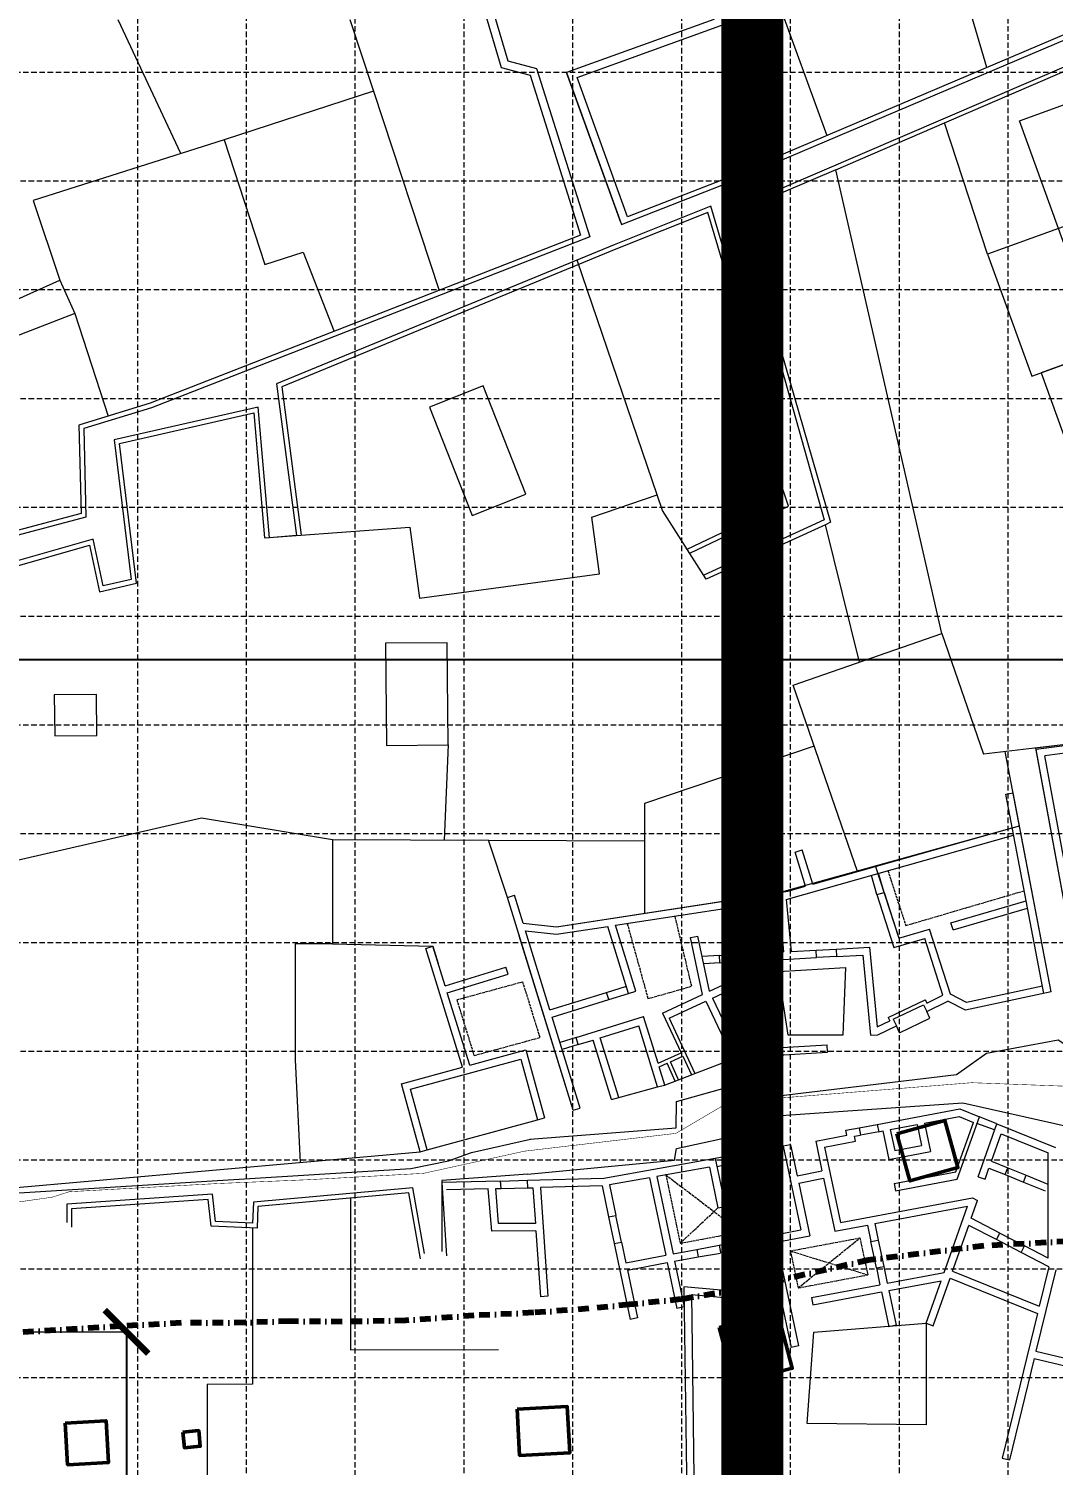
# Model space of a CAD drawing. Header units: millimetres. Extents: x 4203764 to 12476749, y 34048 to 3000914.
# Drawn here: x 12112570 to 12159650, y 2437454 to 2503478 of the extents above; entities that cross this region are included whole.
import ezdxf

# ---------------------------------------------------------------- set-up
doc = ezdxf.new("R2010")
doc.units = ezdxf.units.MM
doc.header["$MEASUREMENT"] = 0
for name, pattern in [('ACAD_ISO02W100', [15, 12, -3]), ('DASHDOTX2', [2, 1, -0.5, 0, -0.5]), ('DASHED', [0.75, 0.5, -0.25])]:
    doc.linetypes.add(name, pattern=pattern)
for name, color, linetype, lineweight in [('2', 240, 'Continuous', 25), ('4', 1, 'Continuous', 35), ('A_SITE EDGE', 1, 'Continuous', 50), ('A_TEMPLE', 20, 'Continuous', 30), ('building property', 253, 'Continuous', 15), ('dimensions', 7, 'Continuous', 25), ('streets', 254, 'Continuous', 9), ('wall', 22, 'Continuous', 9)]:
    doc.layers.add(name, color=color, linetype=linetype, lineweight=lineweight)
doc.styles.get("Standard").update_dxf_attribs({"font": 'arial.ttf'})
doc.dimstyles.get("Standard").update_dxf_attribs({"dimtxt": 10000, "dimasz": 2000, "dimexe": 0.18, "dimexo": 0.0625, "dimgap": 0.09, "dimtad": 0, "dimtih": 1, "dimtoh": 1, "dimdec": 4, "dimzin": 0, "dimdsep": 46, "dimtxsty": 'Standard', "dimblk": 'ARCHTICK', "dimcen": 0, "dimadec": 0, "dimazin": 0, "dimtfac": 1, "dimtdec": 4, "dimtofl": 0, "dimtmove": 0, "dimatfit": 3, "dimldrblk": 'ARCHTICK', "dimfxl": 0, "dimtolj": 1, "dimtzin": 0, "dimlwe": 18, "dimarcsym": 0})

# ---------------------------------------------------------------- blocks, each defined once
blk = doc.blocks.new('GRID')
at = {"layer": 'building property', "color": 253, "linetype": 'DASHED', "lineweight": 15, "ltscale": 500}
for p, q in [((12941403, 2546471), (12941403, 2336221)), ((12951403, 2546471), (12951403, 2336221)), ((12961403, 2546471), (12961403, 2336221)), ((12971403, 2546471), (12971403, 2336221)), ((12936403, 2541471), (12936403, 2331221)), ((12946403, 2541471), (12946403, 2331221)), ((12956403, 2541471), (12956403, 2331221)), ((12966403, 2541471), (12966403, 2331221)), ((12976403, 2541471), (12976403, 2331221)), ((13061903, 2501471), (12616403, 2501471)), ((13056903, 2496471), (12611403, 2496471)), ((13061903, 2491471), (12616403, 2491471)), ((13056903, 2486471), (12611403, 2486471)), ((13061903, 2481471), (12616403, 2481471)), ((13056903, 2476471), (12611403, 2476471)), ((13061903, 2471471), (12616403, 2471471)), ((13056903, 2466471), (12611403, 2466471)), ((13061903, 2461471), (12616403, 2461471)), ((13056903, 2456471), (12611403, 2456471)), ((13061903, 2451471), (12616403, 2451471)), ((13056903, 2446471), (12611403, 2446471)), ((13061903, 2441471), (12616403, 2441471))]:
    blk.add_line(p, q, dxfattribs=at)
blk = doc.blocks.new('_ArchTick')
at = {"color": 0, "linetype": 'ByBlock', "lineweight": 30, "const_width": 0.15}
blk.add_lwpolyline([(-0.5, -0.5), (0.5, 0.5)], dxfattribs=at)
blk = doc.blocks.new('*D36')
at = {"layer": 'Defpoints', "color": 0, "lineweight": 30}
for p in [(12112445, 2443585), (12117062, 2443585), (12108545, 2323776)]:
    blk.add_point(p, dxfattribs=at)
at = {"layer": 'dimensions', "color": 0, "linetype": 'DASHED', "lineweight": 18}
for p, q in [((12112445, 2443585), (12117062, 2443585)), ((12108545, 2323776), (12117062, 2323776))]:
    blk.add_line(p, q, dxfattribs=at)
at = {"layer": 'dimensions', "color": 0, "lineweight": -2}
for p, q in [((12117062, 2443585), (12117062, 2384702)), ((12117062, 2323776), (12117062, 2382659))]:
    blk.add_line(p, q, dxfattribs=at)
at = {"layer": 'dimensions', "color": 0, "lineweight": -2, "xscale": 2000, "yscale": 2000, "zscale": 2000}
for p, rotation in [((12117062, 2443585), 90), ((12117062, 2323776), 270)]:
    blk.add_blockref('_ArchTick', p, dxfattribs=dict(at, rotation=rotation))
at = {"layer": 'dimensions', "color": 0, "lineweight": 35, "insert": (12117062, 2383680), "char_height": 2000, "attachment_point": 5}
blk.add_mtext('\\A1;119809', dxfattribs=at)
blk = doc.blocks.new('*D38')
at = {"layer": 'Defpoints', "color": 0, "lineweight": 30}
for p in [(11803461, 2475751), (12196809, 2474468), (12196809, 2428948)]:
    blk.add_point(p, dxfattribs=at)
at = {"layer": 'dimensions', "color": 0, "linetype": 'DASHED', "lineweight": 18}
for p, q in [((11803461, 2475751), (11803461, 2474468)), ((12196809, 2428948), (12196809, 2474468))]:
    blk.add_line(p, q, dxfattribs=at)
at = {"layer": 'dimensions', "color": 0, "lineweight": -2}
for p, q in [((11803461, 2474468), (11992142, 2474468)), ((12196809, 2474468), (12001222, 2474468))]:
    blk.add_line(p, q, dxfattribs=at)
at = {"layer": 'dimensions', "color": 0, "lineweight": -2, "xscale": 2000, "yscale": 2000, "zscale": 2000, "rotation": 180}
blk.add_blockref('_ArchTick', (11803461, 2474468), dxfattribs=at)
at = {"layer": 'dimensions', "color": 0, "lineweight": -2, "xscale": 2000, "yscale": 2000, "zscale": 2000}
blk.add_blockref('_ArchTick', (12196809, 2474468), dxfattribs=at)
at = {"layer": 'dimensions', "color": 0, "lineweight": 35, "insert": (11996682, 2474468), "char_height": 2000, "attachment_point": 5}
blk.add_mtext('\\A1;393347', dxfattribs=at)
blk = doc.blocks.new('*D42')
at = {"layer": '4', "color": 0, "linetype": 'DASHED', "lineweight": 18}
for p, q in [((11789424, 2546568), (11789424, 2428157)), ((12264489, 2546461), (12264489, 2428157))]:
    blk.add_line(p, q, dxfattribs=at)
at = {"layer": '4', "color": 0, "lineweight": -2}
for p, q in [((11789424, 2428158), (11986578, 2428158)), ((12264489, 2428158), (12067335, 2428158))]:
    blk.add_line(p, q, dxfattribs=at)
at = {"layer": 'Defpoints', "color": 0, "lineweight": 30}
for p in [(11789424, 2546568), (12264489, 2546461), (12264489, 2428158)]:
    blk.add_point(p, dxfattribs=at)
at = {"layer": '4', "color": 0, "lineweight": -2, "xscale": 2000, "yscale": 2000, "zscale": 2000, "rotation": 180}
blk.add_blockref('_ArchTick', (11789424, 2428158), dxfattribs=at)
at = {"layer": '4', "color": 0, "lineweight": -2, "xscale": 2000, "yscale": 2000, "zscale": 2000}
blk.add_blockref('_ArchTick', (12264489, 2428158), dxfattribs=at)
at = {"layer": '4', "color": 0, "lineweight": 30, "insert": (12026957, 2428158), "char_height": 10000, "attachment_point": 5}
blk.add_mtext('\\A1;475065.1106', dxfattribs=at)
blk = doc.blocks.new('*D43')
at = {"layer": '4', "color": 0, "linetype": 'DASHED', "lineweight": 18}
for p, q in [((11789424, 2546471), (11756492, 2546471)), ((12167563, 2261471), (11756492, 2261471))]:
    blk.add_line(p, q, dxfattribs=at)
at = {"layer": '4', "color": 0, "lineweight": -2}
for p, q in [((11756492, 2546471), (11756492, 2409077)), ((11756492, 2261471), (11756492, 2398865))]:
    blk.add_line(p, q, dxfattribs=at)
at = {"layer": 'Defpoints', "color": 0, "lineweight": 30}
for p in [(11756492, 2546471), (11789424, 2546471), (12167563, 2261471)]:
    blk.add_point(p, dxfattribs=at)
at = {"layer": '4', "color": 0, "lineweight": -2, "xscale": 2000, "yscale": 2000, "zscale": 2000}
for p, rotation in [((11756492, 2546471), 90), ((11756492, 2261471), 270)]:
    blk.add_blockref('_ArchTick', p, dxfattribs=dict(at, rotation=rotation))
at = {"layer": '4', "color": 0, "lineweight": 30, "insert": (11756492, 2403971), "char_height": 10000, "attachment_point": 5}
blk.add_mtext('\\A1;285000.0000', dxfattribs=at)

msp = doc.modelspace()

# ---------------------------------------------------------------- linework, layer by layer
at = {"layer": '2', "const_width": 23.31871}
msp.add_lwpolyline([(12109350.15385, 2449210.39284), (12109952.86911, 2449250.52842), (12113644.69771, 2449773.9693), (12114424.14336, 2450025.61793), (12121276.34674, 2450403.42776), (12125427.71538, 2450578.59934), (12130710.65449, 2450870.3385), (12135360.47639, 2451891.69773), (12142307.94323, 2452708.0237), (12144625.03167, 2454072.19551), (12146556.60062, 2454288.74869), (12155909.40477, 2455036.91657), (12160533.71429, 2454863.6782), (12165023.84317, 2453337.93559), (12172164.60025, 2454344.79214), (12175230.45783, 2454149.64307), (12188143.80869, 2457025.21375), (12200569.94686, 2458799.9021), (12204972.64698, 2457836.38322), (12222815.93092, 2461133.77185), (12226640.87924, 2461425.36162), (12233768.03086, 2464728.80542)], dxfattribs=at)
at = {"layer": '4', "lineweight": 30, "const_width": 2852.91097}
for points in [[(12027023.9766, 2546567.61517), (12145823.9766, 2546567.61517), (12145823.9766, 2378367.61517), (12027023.9766, 2378367.61517), (12027023.9766, 2546567.61517)], [(12145823.9766, 2546567.61517), (12264623.9766, 2546567.61517), (12264623.9766, 2378367.61517), (12145823.9766, 2378367.61517), (12145823.9766, 2546567.61517)]]:
    msp.add_lwpolyline(points, dxfattribs=at)
at = {"layer": 'A_SITE EDGE', "linetype": 'DASHDOTX2', "lineweight": 80, "ltscale": 500}
msp.add_lwpolyline([(12160317.31312, 2447745.70156), (12156458.25476, 2447533.81104), (12151157.60658, 2446881.70319), (12146678.20076, 2445860.23348), (12145074.96203, 2445516.7596), (12142542.05058, 2445082.90224), (12140181.55142, 2444838.68626), (12138312.8121, 2444656.69708), (12135760.86617, 2444468.35338), (12133029.64031, 2444337.14463), (12129897.77618, 2444107.49118), (12126971.48639, 2444050.58486), (12124544.08384, 2444071.43538), (12122509.614, 2444009.55899), (12119569.11671, 2443994.96234), (12116789.96153, 2443847.92831), (12113793.2317, 2443660.40727), (12111096.95094, 2443509.84787)], dxfattribs=at)
at = {"layer": 'A_TEMPLE', "color": 1, "lineweight": 50}
for points in [[(12152461.28581, 2452691.36346), (12154668.76269, 2453303.80849), (12155270.06154, 2451136.50656), (12153062.58465, 2450524.06153)], [(12144290.94649, 2443787.9874), (12146970.45398, 2444500.37569), (12147658.65189, 2441911.85551), (12144979.1444, 2441199.46722)], [(12135015.94078, 2440037.8893), (12137320.02589, 2440154.17292), (12137427.50151, 2438024.61258), (12135123.4164, 2437908.32897)], [(12114249.27425, 2439391.4899), (12116123.09592, 2439497.62735), (12116231.6841, 2437580.53882), (12114357.86243, 2437474.40137)], [(12119655.61461, 2438979.81968), (12120379.3578, 2439050.66852), (12120449.90645, 2438329.99177), (12119726.16326, 2438259.14293)]]:
    msp.add_lwpolyline(points, close=True, dxfattribs=at)
at = {"layer": 'building property'}
for p, q in [((12146924.94275, 2504951.65915), (12149237.52713, 2498565.72986)), ((12139776.44878, 2494575.94955), (12137283.43679, 2501460.10841)), ((12143771.31879, 2495030.89415), (12139549.40296, 2493342.0648)), ((12145563.45607, 2488988.88955), (12143771.31879, 2495030.89415)), ((12139551.4784, 2493342.90734), (12124199.90573, 2487019.18847)), ((12144812.42093, 2488766.12275), (12145563.45607, 2488988.88955)), ((12147214.28546, 2481644.48868), (12144812.42093, 2488766.12275)), ((12124199.90573, 2487019.18847), (12125091.67715, 2480197.52121)), ((12142828.93838, 2479556.41547), (12147214.28546, 2481644.48868)), ((12163767.03299, 2471008.39128), (12158858.26924, 2470349.39029)), ((12164194.9991, 2470720.28285), (12159260.57294, 2470057.83668)), ((12159550.12572, 2459208.21151), (12157441.27577, 2470253.67552)), ((12160894.29563, 2459354.66756), (12158858.26924, 2470349.39029)), ((12161011.21803, 2460604.19822), (12159260.57294, 2470057.83668)), ((12157466.39503, 2468295.85523), (12157802.80867, 2468360.08485)), ((12159215.11121, 2459136.6537), (12157466.39503, 2468295.85523)), ((12159550.12572, 2459208.21151), (12157802.80867, 2468360.08485)), ((12148597.58199, 2464159.00536), (12157760.42339, 2466755.83113)), ((12147376.7539, 2463457.11805), (12157824.88441, 2466418.20549)), ((12147783.92079, 2465638.23802), (12148111.1727, 2465738.98511)), ((12148268.06452, 2464065.61736), (12147783.92079, 2465638.23802)), ((12148597.58199, 2464159.00536), (12148111.1727, 2465738.98511)), ((12147460.51989, 2463836.75246), (12148268.06452, 2464065.61736)), ((12134563.51929, 2463553.24694), (12134890.64276, 2463654.41027)), ((12137586.54568, 2453777.93767), (12134563.51929, 2463553.24694)), ((12135285.84869, 2462376.46569), (12134890.64276, 2463654.41027)), ((12136815.72059, 2462205.41129), (12147460.51989, 2463836.75246)), ((12139527.32968, 2462274.5655), (12147035.83024, 2463425.26132)), ((12147035.83024, 2463425.26132), (12147258.16548, 2461045.87895)), ((12147376.7539, 2463457.11805), (12147600.28431, 2461064.94514)), ((12151545.20158, 2463679.28685), (12151874.85294, 2463772.7128)), ((12151545.20158, 2463679.28685), (12152328.62779, 2461254.19517)), ((12151874.85294, 2463772.7128), (12152551.95501, 2461676.74691)), ((12154951.01503, 2462382.01939), (12158401.80622, 2463396.47838)), ((12155055.88289, 2462055.94999), (12158466.32553, 2463058.54738)), ((12135285.84869, 2462376.46569), (12136815.72059, 2462205.41129)), ((12136822.75282, 2461860.08257), (12139185.13894, 2462222.12394)), ((12140137.80261, 2459141.57458), (12139185.13894, 2462222.12394)), ((12140464.92608, 2459242.73792), (12139527.32968, 2462274.5655)), ((12152551.95501, 2461676.74691), (12153964.8511, 2462092.10822)), ((12154926.08576, 2459103.30691), (12153964.8511, 2462092.10822)), ((12155055.88289, 2462055.94999), (12154951.01503, 2462382.01939)), ((12136521.27583, 2458381.5676), (12135396.21504, 2462019.58322)), ((12135396.21504, 2462019.58322), (12136822.75282, 2461860.08257)), ((12142982.56152, 2461708.1404), (12143317.52924, 2461779.13626)), ((12143536.69362, 2459093.67282), (12142982.56152, 2461708.1404)), ((12143855.16436, 2459242.50361), (12143317.52924, 2461779.13626)), ((12152328.62779, 2461254.19517), (12153741.10673, 2461669.43385)), ((12154582.689, 2459052.67201), (12153741.10673, 2461669.43385)), ((12130814.65131, 2461204.84119), (12131141.77479, 2461306.00453)), ((12132502.26799, 2455747.73536), (12130814.65131, 2461204.84119)), ((12131703.94616, 2459488.15766), (12131141.77479, 2461306.00453)), ((12144310.29409, 2460881.59486), (12147258.16548, 2461045.87895)), ((12144329.34688, 2460539.71655), (12144310.29409, 2460881.59486)), ((12146216.46982, 2460644.88541), (12148777.8867, 2460787.63249)), ((12147600.28431, 2461064.94514), (12148758.83391, 2461129.5108)), ((12148777.90726, 2460787.26349), (12148758.83391, 2461129.5108)), ((12149675.18879, 2461180.57902), (12151211.18602, 2461266.17973)), ((12149675.18879, 2461180.57902), (12149694.24157, 2460838.7007)), ((12149694.24157, 2460838.7007), (12150900.94633, 2460905.95004)), ((12150900.94633, 2460905.95004), (12151245.77058, 2457215.71734)), ((12151211.18602, 2461266.17973), (12151553.90845, 2457598.44023)), ((12131703.94616, 2459488.15766), (12134494.29343, 2460351.07598)), ((12134595.45677, 2460023.95251), (12134494.29343, 2460351.07598)), ((12143855.16436, 2459242.50361), (12145963.9446, 2460227.999)), ((12144329.34688, 2460539.71655), (12145869.06408, 2460625.52458)), ((12145963.9446, 2460227.999), (12145869.06408, 2460625.52458)), ((12147169.93549, 2456650.10363), (12146216.46982, 2460644.88541)), ((12131805.1095, 2459161.03419), (12134595.45677, 2460023.95251)), ((12143993.17717, 2458929.04676), (12146045.10156, 2459887.97172)), ((12146849.49915, 2456517.74779), (12146045.10156, 2459887.97172)), ((12159150.88164, 2459473.06712), (12155662.48829, 2458727.95979)), ((12132832.7249, 2455838.11967), (12131805.1095, 2459161.03419)), ((12136521.27583, 2458381.5676), (12139124.22815, 2459186.5338)), ((12136622.43917, 2458054.44412), (12139225.39149, 2458859.41032)), ((12139225.39149, 2458859.41032), (12139124.22815, 2459186.5338)), ((12140137.80261, 2459141.57458), (12140464.92608, 2459242.73792)), ((12141700.88771, 2458235.74641), (12143536.69362, 2459093.67282)), ((12142000.95937, 2457998.02445), (12143682.96819, 2458784.07692)), ((12143682.96819, 2458784.07692), (12144935.48327, 2456133.07921)), ((12143993.17717, 2458929.04676), (12145256.12138, 2456255.97538)), ((12152063.94011, 2458033.24161), (12153766.64841, 2458850.77608)), ((12153610.42893, 2458780.59525), (12153612.31199, 2458776.67335)), ((12153764.76536, 2458854.69798), (12153840.75115, 2458696.43966)), ((12153834.6202, 2458313.66408), (12154806.13418, 2458780.12458)), ((12153840.75115, 2458696.43966), (12154582.689, 2459052.67201)), ((12155615.21951, 2458367.73076), (12154806.13418, 2458780.12458)), ((12155662.48829, 2458727.95979), (12154926.08576, 2459103.30691)), ((12159550.12572, 2459208.21151), (12155615.21951, 2458367.73076)), ((12141700.88771, 2458235.74641), (12142554.73491, 2456408.66924)), ((12152292.37927, 2457953.00792), (12153686.41472, 2458622.33692)), ((12153686.41472, 2458622.33692), (12153834.6202, 2458313.66408)), ((12153982.82567, 2458004.99123), (12153834.6202, 2458313.66408)), ((12137917.00259, 2453868.32197), (12136622.43917, 2458054.44412)), ((12137720.41729, 2457114.10125), (12140826.18535, 2458074.56383)), ((12138833.87572, 2457100.03127), (12140600.22522, 2457646.27702)), ((12141468.18802, 2454839.61781), (12140600.22522, 2457646.27702)), ((12141489.79464, 2455928.70562), (12140826.18535, 2458074.56383)), ((12142000.95937, 2457998.02445), (12143185.89198, 2455462.48496)), ((12151553.90845, 2457598.44023), (12152138.04284, 2457878.90519)), ((12151590.51394, 2457236.18402), (12152440.58474, 2457644.33508)), ((12152063.94011, 2458033.24161), (12152138.04284, 2457878.90519)), ((12152292.37927, 2457953.00792), (12152440.58474, 2457644.33508)), ((12152588.79022, 2457335.66223), (12152440.58474, 2457644.33508)), ((12152588.79022, 2457335.66223), (12153982.82567, 2458004.99123)), ((12137821.58063, 2456786.97777), (12137720.41729, 2457114.10125)), ((12137821.58063, 2456786.97777), (12138506.75225, 2456998.86793)), ((12139353.3823, 2454261.19068), (12138506.75225, 2456998.86793)), ((12139683.8392, 2454351.57498), (12138833.87572, 2457100.03127)), ((12145256.12138, 2456255.97538), (12146773.19373, 2456837.44832)), ((12151245.77058, 2457215.71734), (12151590.51394, 2457236.18402)), ((12130120.14796, 2454741.20873), (12135177.29543, 2456124.40495)), ((12132832.7249, 2455838.11967), (12135417.23781, 2456545.01788)), ((12135177.29543, 2456124.40495), (12135942.10473, 2453328.16148)), ((12135417.23781, 2456545.01788), (12136272.38239, 2453418.49675)), ((12141489.79464, 2455928.70562), (12142554.73491, 2456408.66924)), ((12142059.76315, 2455997.7986), (12142627.22603, 2456253.55148)), ((12142627.22603, 2456253.55148), (12143025.62245, 2455401.05586)), ((12143185.89198, 2455462.48496), (12144935.48327, 2456133.07921)), ((12144935.48327, 2456133.07921), (12145256.12138, 2456255.97538)), ((12146559.65975, 2456406.65634), (12146849.49915, 2456517.74779)), ((12146682.20706, 2456086.92842), (12146559.65975, 2456406.65634)), ((12146682.20706, 2456086.92842), (12147272.50433, 2456313.18123)), ((12147169.93549, 2456650.10363), (12149261.66229, 2456774.28501)), ((12147272.50433, 2456313.18123), (12149281.95464, 2456432.47803)), ((12149281.95464, 2456432.47803), (12149261.66229, 2456774.28501)), ((12129699.53504, 2454981.1511), (12132502.26799, 2455747.73536)), ((12141540.76458, 2455763.88837), (12141903.67881, 2455927.45212)), ((12141798.432, 2454930.69066), (12141540.76458, 2455763.88837)), ((12142271.23931, 2455111.91119), (12141903.67881, 2455927.45212)), ((12142431.36714, 2455173.28598), (12142059.76315, 2455997.7986)), ((12143025.62245, 2455401.05586), (12143185.89198, 2455462.48496)), ((12130554.67961, 2451854.62998), (12129699.53504, 2454981.1511)), ((12139683.8392, 2454351.57498), (12141468.18802, 2454839.61781)), ((12141468.18802, 2454839.61781), (12141791.62901, 2454928.08316)), ((12141791.62901, 2454928.08316), (12142271.23931, 2455111.91119)), ((12141791.62901, 2454928.08316), (12141798.432, 2454930.69066)), ((12142271.23931, 2455111.91119), (12142431.36714, 2455173.28598)), ((12142431.36714, 2455173.28598), (12143025.62245, 2455401.05586)), ((12130884.95726, 2451944.96525), (12130120.14796, 2454741.20873)), ((12139353.3823, 2454261.19068), (12139683.8392, 2454351.57498)), ((12137586.54568, 2453777.93767), (12137917.00259, 2453868.32197)), ((12151556.68067, 2453120.56299), (12155357.65815, 2453833.47957)), ((12155357.65815, 2453833.47957), (12156256.6131, 2453468.82504)), ((12130884.95726, 2451944.96525), (12135942.10473, 2453328.16148)), ((12135942.10473, 2453328.16148), (12136272.38239, 2453418.49675)), ((12150123.43101, 2452851.74071), (12150724.71456, 2452964.51828)), ((12150167.18671, 2452618.45335), (12150123.43101, 2452851.74071)), ((12150724.71456, 2452964.51828), (12150795.2504, 2452629.36849)), ((12151556.68067, 2453120.56299), (12151627.21651, 2452785.4132)), ((12151627.21651, 2452785.4132), (12151825.34085, 2452822.57368)), ((12151825.34085, 2452822.57368), (12152101.30995, 2451511.31132)), ((12152161.96285, 2452885.71096), (12153390.80735, 2453116.19473)), ((12152161.96285, 2452885.71096), (12152366.36366, 2451914.50409)), ((12153390.80735, 2453116.19473), (12153595.20816, 2452144.98786)), ((12153727.42935, 2453179.33202), (12155322.04157, 2453478.41968)), ((12153727.42935, 2453179.33202), (12154003.39845, 2451868.06966)), ((12155178.82248, 2450932.86962), (12155983.58723, 2453210.0685)), ((12155241.43603, 2450596.23391), (12156256.6131, 2453468.82504)), ((12155322.04157, 2453478.41968), (12155983.58723, 2453210.0685)), ((12156192.3666, 2450714.40359), (12157051.79008, 2453146.26728)), ((12157051.79008, 2453146.26728), (12159750.83511, 2452051.41932)), ((12147582.22063, 2452174.85552), (12147245.02211, 2452114.45757)), ((12147582.22063, 2452174.85552), (12147882.13761, 2450749.80523)), ((12148735.81083, 2452349.98252), (12150167.18671, 2452618.45335)), ((12148735.81083, 2452349.98252), (12149022.09236, 2450989.72082)), ((12149142.96867, 2452077.97001), (12150566.84903, 2452345.03497)), ((12150523.09333, 2452578.32234), (12150795.2504, 2452629.36849)), ((12150566.84903, 2452345.03497), (12150523.09333, 2452578.32234)), ((12156809.42714, 2451432.84639), (12157255.20696, 2452694.24521)), ((12157255.20696, 2452694.24521), (12159408.97709, 2451820.58404)), ((12110640.62448, 2450108.33377), (12130554.67961, 2451854.62998)), ((12130554.67961, 2451854.62998), (12130884.95726, 2451944.96525)), ((12144114.74631, 2451553.77224), (12138999.31289, 2450637.5116)), ((12144114.74631, 2451553.77224), (12144508.9976, 2449680.49413)), ((12146056.17609, 2451901.51514), (12145533.91395, 2451807.96916)), ((12145533.91395, 2451807.96916), (12145604.46484, 2451472.74785)), ((12145789.52846, 2451505.89587), (12145604.46484, 2451472.74785)), ((12145789.52846, 2451505.89587), (12146112.45647, 2449971.50905)), ((12146056.17609, 2451901.51514), (12146520.03882, 2449697.4795)), ((12147245.02211, 2452114.45757), (12148053.89102, 2448271.13109)), ((12149142.96867, 2452077.97001), (12149872.37502, 2448612.20845)), ((12152101.30995, 2451511.31132), (12154003.39845, 2451868.06966)), ((12152366.36366, 2451914.50409), (12153595.20816, 2452144.98786)), ((12159420.55056, 2446978.63583), (12159408.97709, 2451820.58404)), ((12143848.09868, 2451158.15297), (12141431.55036, 2450725.3083)), ((12143848.09868, 2451158.15297), (12144242.5076, 2449284.12586)), ((12147882.13761, 2450749.80523), (12149022.09236, 2450989.72082)), ((12152335.29536, 2450399.53375), (12155178.82248, 2450932.86962)), ((12156515.20816, 2450600.31101), (12156695.21552, 2451109.66801)), ((12156695.21552, 2451109.66801), (12157434.22818, 2450809.8929)), ((12156809.42714, 2451432.84639), (12157562.93759, 2451127.19036)), ((12157434.22818, 2450809.8929), (12157562.93759, 2451127.19036)), ((12134252.83104, 2450515.47001), (12131550.24566, 2450445.9811)), ((12131550.24566, 2450445.9811), (12131770.61767, 2447081.84881)), ((12134272.63248, 2450173.45717), (12134252.83104, 2450515.47001)), ((12138999.31289, 2450637.5116), (12135493.52017, 2450547.37062)), ((12135503.48105, 2450205.10477), (12135493.52017, 2450547.37062)), ((12135503.48105, 2450205.10477), (12135738.04577, 2450211.1359)), ((12135738.04577, 2450211.1359), (12135852.6516, 2448566.5706)), ((12138914.35108, 2450292.8051), (12136080.67108, 2450219.94548)), ((12136080.67108, 2450219.94548), (12136428.97136, 2445221.92274)), ((12138914.35108, 2450292.8051), (12139214.16034, 2448868.26664)), ((12141094.35183, 2450664.91034), (12139255.27526, 2450335.50063)), ((12139255.27526, 2450335.50063), (12139550.78234, 2448931.40392)), ((12141094.35183, 2450664.91034), (12141843.30651, 2447106.2653)), ((12141431.55036, 2450725.3083), (12142179.92851, 2447169.40258)), ((12147952.65634, 2450414.73673), (12149092.61109, 2450654.65233)), ((12147952.65634, 2450414.73673), (12148461.04885, 2447999.11858)), ((12149092.61109, 2450654.65233), (12149606.28886, 2448213.92137)), ((12152335.29536, 2450399.53375), (12152405.8312, 2450064.38396)), ((12152405.8312, 2450064.38396), (12155241.43603, 2450596.23391)), ((12156192.3666, 2450714.40359), (12156515.20816, 2450600.31101)), ((12158281.29801, 2450466.28519), (12158410.00742, 2450783.58265)), ((12158281.29801, 2450466.28519), (12159275.06378, 2450063.17134)), ((12158410.00742, 2450783.58265), (12159403.77319, 2450380.4688)), ((12120817.53106, 2449673.82457), (12114535.24645, 2449244.63697)), ((12120957.31218, 2448442.82311), (12120817.53106, 2449673.82457)), ((12130037.55744, 2449974.63745), (12123104.8419, 2449351.43046)), ((12130568.66583, 2446944.93225), (12130037.55744, 2449974.63745)), ((12133683.89096, 2450158.31944), (12131769.42138, 2450109.09458)), ((12133848.30792, 2448219.36993), (12133683.89096, 2450158.31944)), ((12134026.78101, 2450167.13584), (12134272.63248, 2450173.45717)), ((12134162.84652, 2448562.53154), (12134026.78101, 2450167.13584)), ((12144242.5076, 2449284.12586), (12146520.03882, 2449697.4795)), ((12144508.9976, 2449680.49413), (12146112.45647, 2449971.50905)), ((12149872.37502, 2448612.20845), (12155932.22871, 2449748.80296)), ((12155881.05792, 2448805.89068), (12156172.33968, 2449630.1148)), ((12155932.22871, 2449748.80296), (12156172.33968, 2449630.1148)), ((12114535.24645, 2449244.63697), (12114535.58288, 2448393.30719)), ((12123104.8419, 2449351.43046), (12123061.03526, 2448350.73052)), ((12139214.16034, 2448868.26664), (12139550.78234, 2448931.40392)), ((12146351.8385, 2448834.08952), (12146688.87467, 2448895.25888)), ((12146688.87467, 2448895.25888), (12146867.07761, 2448048.53073)), ((12151446.29433, 2448559.03533), (12155713.50658, 2449359.39954)), ((12154634.39437, 2446305.89461), (12155713.50658, 2449359.39954)), ((12123061.03526, 2448350.73052), (12120957.31218, 2448442.82311)), ((12135876.50935, 2448224.21784), (12133848.30792, 2448219.36993)), ((12135852.6516, 2448566.5706), (12134162.84652, 2448562.53154)), ((12135876.50935, 2448224.21784), (12136087.39097, 2445198.11882)), ((12146351.8385, 2448834.08952), (12146530.45561, 2447985.39344)), ((12146867.07761, 2448048.53073), (12148053.89102, 2448271.13109)), ((12149606.28886, 2448213.92137), (12151109.67233, 2448495.89805)), ((12151109.67233, 2448495.89805), (12151268.83272, 2447739.65026)), ((12151446.29433, 2448559.03533), (12151605.45472, 2447802.78754)), ((12155023.30684, 2446378.75929), (12155765.88842, 2448480.00185)), ((12157035.93372, 2447824.34392), (12155765.88842, 2448480.00185)), ((12157193.0056, 2448128.60074), (12155881.05792, 2448805.89068)), ((12139472.04969, 2447642.90988), (12139808.67169, 2447706.04716)), ((12139472.04969, 2447642.90988), (12140206.16428, 2444154.77725)), ((12139808.67169, 2447706.04716), (12140007.37428, 2446761.91532)), ((12144299.75305, 2447566.9998), (12146530.45561, 2447985.39344)), ((12144299.75305, 2447566.9998), (12144351.64144, 2447228.35246)), ((12144351.64144, 2447228.35246), (12146600.99145, 2447650.24365)), ((12146600.99145, 2447650.24365), (12147606.29675, 2442873.55307)), ((12146937.61345, 2447713.38094), (12148461.04885, 2447999.11858)), ((12146937.61345, 2447713.38094), (12147941.36525, 2442944.0718)), ((12151268.83272, 2447739.65026), (12151605.45472, 2447802.78754)), ((12157035.93372, 2447824.34392), (12157193.0056, 2448128.60074)), ((12158169.64893, 2447239.06607), (12158326.72081, 2447543.3229)), ((12159420.55056, 2446978.63583), (12158326.72081, 2447543.3229)), ((12140007.37428, 2446761.91532), (12141843.30651, 2447106.2653)), ((12142179.92851, 2447169.40258), (12143266.76285, 2447373.25073)), ((12142250.46434, 2446834.25279), (12143337.29868, 2447038.10094)), ((12143266.76285, 2447373.25073), (12143337.29868, 2447038.10094)), ((12159446.62119, 2446579.83211), (12158169.64893, 2447239.06607)), ((12140077.91011, 2446426.76553), (12141913.84234, 2446771.1155)), ((12140077.91011, 2446426.76553), (12140541.23278, 2444225.29597)), ((12141913.84234, 2446771.1155), (12142357.31642, 2444663.95618)), ((12142250.46434, 2446834.25279), (12142692.38492, 2444734.4749)), ((12151523.43908, 2446529.89257), (12151860.06108, 2446593.02985)), ((12151523.43908, 2446529.89257), (12151686.93085, 2445753.06429)), ((12151860.06108, 2446593.02985), (12152023.55285, 2445816.20158)), ((12152023.55285, 2445816.20158), (12154634.39437, 2446305.89461)), ((12155023.30684, 2446378.75929), (12159004.24298, 2444763.92153)), ((12159764.25492, 2446437.02695), (12158853.97286, 2442700.42605)), ((12159446.62119, 2446579.83211), (12159004.24298, 2444763.92153)), ((12142680.44415, 2445656.30576), (12142901.30443, 2428605.82595)), ((12147103.6441, 2445261.89836), (12142680.44415, 2445656.30576)), ((12148533.19045, 2445161.5444), (12151686.93085, 2445753.06429)), ((12152094.08869, 2445481.05179), (12154502.53649, 2445932.78357)), ((12153812.77439, 2443981.0014), (12154502.53649, 2445932.78357)), ((12154135.61594, 2443866.90882), (12154909.09522, 2446055.58091)), ((12154909.09522, 2446055.58091), (12158922.32181, 2444427.64477)), ((12136428.97136, 2445221.92274), (12136087.39097, 2445198.11882)), ((12143027.81836, 2445281.48201), (12143135.97661, 2436931.63271)), ((12147177.39483, 2444911.47304), (12143027.81836, 2445281.48201)), ((12148533.19045, 2445161.5444), (12148603.72629, 2444826.3946)), ((12148603.72629, 2444826.3946), (12151757.46669, 2445417.9145)), ((12151757.46669, 2445417.9145), (12152093.22059, 2443822.58567)), ((12152094.08869, 2445481.05179), (12152428.28909, 2443893.10439)), ((12142692.38492, 2444734.4749), (12142357.31642, 2444663.95618)), ((12158922.32181, 2444427.64477), (12157302.72961, 2437779.40907)), ((12140541.23278, 2444225.29597), (12140206.16428, 2444154.77725)), ((12152428.28909, 2443893.10439), (12152093.22059, 2443822.58567)), ((12153812.77439, 2443981.0014), (12154135.61594, 2443866.90882)), ((12147941.36525, 2442944.0718), (12147606.29675, 2442873.55307)), ((12158772.92808, 2442367.74673), (12157635.40894, 2437698.36429)), ((12158772.92808, 2442367.74673), (12162265.5576, 2441516.89911)), ((12158853.97286, 2442700.42605), (12162679.28171, 2441768.53364)), ((12157302.72961, 2437779.40907), (12157635.40894, 2437698.36429))]:
    msp.add_line(p, q, dxfattribs=at)
at = {"layer": 'building property', "linetype": 'ACAD_ISO02W100', "ltscale": 10}
for p, q in [((12152054.24632, 2464782.75847), (12152869.27627, 2462259.83757)), ((12152869.27627, 2462259.83757), (12158313.26031, 2463860.25276)), ((12140068.94022, 2462357.56862), (12141026.93665, 2458900.15828)), ((12143034.96536, 2459471.22227), (12142271.27553, 2462695.08182)), ((12132251.33282, 2458852.13703), (12135273.75445, 2459678.80902)), ((12136066.50663, 2457115.35215), (12135273.75445, 2459678.80902)), ((12141026.93665, 2458900.15828), (12143034.96536, 2459471.22227)), ((12133044.08501, 2456288.68015), (12132251.33282, 2458852.13703)), ((12133044.08501, 2456288.68015), (12136066.50663, 2457115.35215)), ((12141839.31446, 2450831.00962), (12142507.06483, 2447658.20539)), ((12141845.93919, 2450799.53234), (12145293.47475, 2448180.82827)), ((12142507.06483, 2447658.20539), (12144242.5076, 2449284.12586)), ((12142507.06483, 2447658.20539), (12146443.9116, 2448396.6058)), ((12147569.15491, 2447305.21875), (12150767.81481, 2447905.16381)), ((12147926.88572, 2445605.46707), (12150767.81481, 2447905.16381)), ((12150767.81481, 2447905.16381), (12151125.54561, 2446205.41213)), ((12147569.15491, 2447305.21875), (12147926.88572, 2445605.46707)), ((12147569.15491, 2447305.21875), (12151125.54561, 2446205.41213)), ((12147926.88572, 2445605.46707), (12151125.54561, 2446205.41213))]:
    msp.add_line(p, q, dxfattribs=at)
at = {"layer": 'building property', "ltscale": 7}
for p, q in [((12151545.20158, 2463679.28685), (12151293.56654, 2464567.17546)), ((12151874.85294, 2463772.7128), (12151623.21789, 2464660.60141)), ((12144311.48894, 2460881.65517), (12143516.54818, 2460840.13892)), ((12148758.83391, 2461129.5108), (12149675.18879, 2461180.57902)), ((12149694.24157, 2460838.7007), (12148777.90726, 2460787.26349)), ((12144329.34688, 2460539.71655), (12143588.42359, 2460501.0214)), ((12139124.22815, 2459186.5338), (12140036.63927, 2459468.69806)), ((12139225.39149, 2458859.41032), (12140137.80261, 2459141.57458)), ((12137720.41729, 2457114.10125), (12136983.69844, 2456886.27004)), ((12137821.58063, 2456786.97777), (12137084.86178, 2456559.14656)), ((12150724.71456, 2452964.51828), (12151556.68067, 2453120.56299)), ((12156953.88218, 2452869.22265), (12156145.65441, 2453154.85129)), ((12157051.79008, 2453146.26728), (12156256.6131, 2453468.82504)), ((12151627.21651, 2452785.4132), (12150795.2504, 2452629.36849)), ((12145533.91395, 2451807.96916), (12144114.74631, 2451553.77224)), ((12145604.46484, 2451472.74785), (12144194.26183, 2451175.95564)), ((12157562.93759, 2451127.19036), (12158410.00742, 2450783.58265)), ((12134252.83104, 2450515.47001), (12135493.39784, 2450551.57394)), ((12134272.63248, 2450173.45717), (12135503.48105, 2450205.10477)), ((12157434.22818, 2450809.8929), (12158281.29801, 2450466.28519)), ((12139214.16034, 2448868.26664), (12139472.04969, 2447642.90988)), ((12139808.67169, 2447706.04716), (12139550.78234, 2448931.40392)), ((12143266.76285, 2447373.25073), (12144299.75305, 2447566.9998)), ((12151523.43908, 2446529.89257), (12151268.83272, 2447739.65026)), ((12151605.45472, 2447802.78754), (12151860.06108, 2446593.02985)), ((12158169.64893, 2447239.06607), (12157035.93372, 2447824.34392)), ((12157193.0056, 2448128.60074), (12158326.72081, 2447543.3229)), ((12143337.29868, 2447038.10094), (12144356.85597, 2447194.32004))]:
    msp.add_line(p, q, dxfattribs=at)
at = {"layer": 'building property'}
for points in [[(12144692.82268, 2496630.98078), (12140085.42559, 2494831.55776), (12137766.97893, 2501233.67503), (12144540.56747, 2503686.64536), (12143540.30825, 2506192.80744), (12138038.52368, 2504589.93778), (12135304.26953, 2513164.74319), (12138608.24432, 2514917.40575), (12133619.19803, 2531498.67296), (12143204.09653, 2532832.72466), (12159650.39472, 2537809.86376), (12157910.93185, 2544260.42087), (12172535.40281, 2547787.48731), (12181671.93345, 2548394.43866), (12182745.73042, 2531661.16367), (12177977.15019, 2530998.77706), (12179369.6491, 2512822.31557), (12165996.72586, 2508748.13777), (12166185.88022, 2505780.49608), (12144686.71387, 2496628.48831)], [(12156590.31724, 2501695.74854), (12147088.03599, 2534008.12029)], [(12108701.14315, 2526897.39289), (12113754.34899, 2526797.10469), (12130522.34659, 2530818.24706), (12134434.58963, 2518343.31263), (12130350.75184, 2514969.67652), (12134279.53148, 2501695.56745), (12135611.48969, 2501342.88584), (12137932.23642, 2493990.62782), (12118143.07938, 2486261.95499), (12114875.52277, 2485260.37508), (12114971.33864, 2481200.23712), (12105799.67181, 2478757.70681)], [(12154528.27848, 2475677.26353), (12149662.54146, 2496995.87451), (12154656.58457, 2499152.15838), (12168347.50297, 2505059.62491), (12167928.10935, 2507343.17888), (12178378.43251, 2510713.22043), (12188217.91761, 2512687.77738), (12188635.92296, 2509780.57285), (12183898.93961, 2508595.97278), (12184669.39553, 2505268.78157), (12181428.9129, 2504326.71313), (12181845.76593, 2502267.11635), (12175122.83527, 2500446.63836), (12174344.89257, 2504104.04234), (12178365.66311, 2505795.94346), (12177917.33367, 2506841.177), (12172633.94395, 2504615.8545), (12174300.65833, 2499172.84936)], [(12119563.52377, 2497741.71358), (12116684.14554, 2503891.94587)], [(12127321.45663, 2503896.14945), (12128409.83505, 2500612.65511), (12121548.54679, 2498370.3318), (12123422.35676, 2492636.65803), (12125176.46124, 2493209.91326), (12126600.0507, 2489564.83264)], [(12128409.83505, 2500612.65511), (12131425.24354, 2491449.31598)], [(12156635.39263, 2493115.65937), (12154656.58457, 2499152.15838)], [(12121548.54679, 2498370.3318), (12112768.4222, 2495589.83694), (12114005.65576, 2491916.81244)], [(12149662.54146, 2496995.87451), (12145278.01566, 2495118.69811), (12149411.37357, 2480792.72854), (12149178.3233, 2480684.20385)], [(12150739.75111, 2474365.96946), (12149178.3233, 2480684.20385), (12143706.23317, 2478178.06268), (12141700.82897, 2481328.83309), (12137771.42559, 2492846.55522)], [(12109899.58483, 2490083.36977), (12114005.65576, 2491916.81244), (12114684.00301, 2490397.62562), (12110365.04612, 2488716.13795), (12109899.58483, 2490083.36977)], [(12114684.00301, 2490397.62562), (12116221.64665, 2485672.99245)], [(12108091.20209, 2477661.79215), (12115361.27485, 2479748.78691), (12115818.77358, 2477602.75037), (12117514.30024, 2477994.29537), (12116739.35229, 2484420.9634), (12122911.8542, 2485817.88308), (12123410.4797, 2480074.34556), (12130086.37436, 2480563.4658), (12130528.76784, 2477312.37175), (12138799.16427, 2478417.76443), (12138449.40352, 2481034.62639), (12141451.7539, 2482058.91276)], [(12169973.28922, 2480269.10377), (12161059.32003, 2478375.65781), (12162687.91074, 2470878.32203), (12156446.49662, 2470135.2405)], [(12147690.70272, 2473310.62561), (12154528.27848, 2475677.26353), (12156446.49662, 2470135.2405)], [(12150656.33223, 2464742.47237), (12147690.70272, 2473310.62561)], [(12131842.79075, 2470559.72269), (12131659.71147, 2466189.50593)], [(12148660.68683, 2470508.19447), (12140859.93548, 2467867.07204), (12140861.92777, 2462825.5023)], [(12110155.43415, 2464832.86364), (12120509.38576, 2467214.95367), (12126522.56881, 2466207.49462), (12126524.46113, 2461418.92536), (12124812.3623, 2461418.24879), (12124814.47088, 2456082.41511), (12125047.71061, 2451371.71482)], [(12126522.56881, 2466207.49462), (12140860.61114, 2466157.28723)], [(12134563.51929, 2463553.24694), (12133691.58998, 2466182.39092)], [(12126524.46113, 2461418.92536), (12131141.77479, 2461306.00453), (12131386.31233, 2460515.2638)], [(12127350.81397, 2449733.11632), (12127358.22725, 2442765.52149), (12134155.35741, 2442768.20753)], [(12122851.86853, 2448359.88701), (12122854.70812, 2441174.22358), (12120768.949, 2441173.39934), (12120771.07631, 2435790.17374), (12112851.07772, 2435591.20492)], [(12148641.22819, 2443572.31103), (12153812.77439, 2443981.0014), (12153814.62068, 2439308.89155), (12148348.34511, 2439380.27334), (12148641.22819, 2443572.31103)]]:
    msp.add_lwpolyline(points, dxfattribs=at)
for points in [[(12158093.257, 2499247.82646), (12167725.80356, 2502736.13267), (12169520.00381, 2497781.66008), (12159887.45725, 2494293.35388)], [(12159887.45725, 2494293.35388), (12156635.39263, 2493115.65937), (12158663.94753, 2487514.04402), (12161916.01215, 2488691.73853)], [(12161916.01215, 2488691.73853), (12159095.31852, 2487670.25963), (12161919.49763, 2479871.62179), (12164740.19126, 2480893.10069)], [(12130979.2662, 2486086.86163), (12132939.97938, 2481112.33988), (12135417.7988, 2482088.97511), (12133457.08561, 2487063.49687)], [(12128969.64894, 2475232.54819), (12129013.13643, 2470533.53537), (12131842.79075, 2470559.72269), (12131799.30327, 2475258.73551)], [(12113745.28822, 2472860.07022), (12113762.71483, 2470977.04937), (12115698.87634, 2470994.96777), (12115681.44973, 2472877.98862)], [(12147467.09983, 2457220.95643), (12147024.061, 2460154.33189), (12150109.32253, 2460326.23802), (12149974.28901, 2457221.9472)]]:
    msp.add_lwpolyline(points, close=True, dxfattribs=at)
at = {"layer": 'streets'}
for p, q in [((12143913.00654, 2495323.48866), (12139468.04997, 2493545.43968)), ((12145835.74414, 2488841.17865), (12143913.00654, 2495323.48866)), ((12139468.04997, 2493545.43968), (12123960.90086, 2487157.63476)), ((12145092.61253, 2488620.75613), (12145835.74414, 2488841.17865)), ((12147483.96509, 2481530.29051), (12145092.61253, 2488620.75613)), ((12123960.90086, 2487157.63476), (12124872.86659, 2480181.4897)), ((12123108.36269, 2486086.93754), (12116498.22252, 2484590.97448)), ((12123630.40868, 2480073.62566), (12123108.36269, 2486086.93754)), ((12116498.22252, 2484590.97448), (12117273.27458, 2478163.44299)), ((12142947.43932, 2479370.23391), (12147483.96509, 2481530.29051)), ((12115526.54334, 2480024.11923), (12107846.32769, 2477819.38617)), ((12115986.55337, 2477866.30271), (12115526.54334, 2480024.11923)), ((12124872.86659, 2480181.4897), (12123630.40868, 2480073.62566)), ((12117273.27458, 2478163.44299), (12115986.55337, 2477866.30271)), ((12132909.67587, 2451832.81831), (12135625.27327, 2452439.2388)), ((12131860.37131, 2451444.98639), (12132909.67587, 2451832.81831)), ((12110458.8831, 2449877.65383), (12130124.25112, 2451091.75076)), ((12130124.25112, 2451091.75076), (12131860.37131, 2451444.98639)), ((12130218.53517, 2450210.83201), (12122894.38884, 2449552.4379)), ((12130748.80484, 2447185.91135), (12130218.53517, 2450210.83201)), ((12135497.45428, 2450837.08139), (12131550.20875, 2450539.3842)), ((12131550.20875, 2450539.3842), (12131551.49782, 2447277.3476)), ((12121011.54578, 2449906.63224), (12114316.12301, 2449449.22024)), ((12121153.84302, 2448653.47213), (12121011.54578, 2449906.63224)), ((12122894.38884, 2449552.4379), (12122851.78189, 2448579.14316)), ((12114316.12301, 2449449.22024), (12114316.45376, 2448612.26319)), ((12122851.78189, 2448579.14316), (12121153.84302, 2448653.47213))]:
    msp.add_line(p, q, dxfattribs=at)
for points in [[(12157430.7793, 2544369.94269), (12157726.34908, 2543494.82406), (12159190.51971, 2538065.15009), (12143122.90344, 2533202.61141), (12133130.69432, 2531811.86913), (12138157.35158, 2515105.60056), (12134848.76249, 2513350.49025), (12137790.66568, 2504124.48342), (12143316.74678, 2505734.43154), (12144045.36965, 2503908.85778), (12137283.43679, 2501460.10841), (12139808.24457, 2494488.14923), (12144772.50832, 2496426.94684), (12166414.34232, 2505639.68699), (12166226.34907, 2508589.11201), (12179601.46531, 2512663.95793), (12178211.28502, 2530810.1542), (12182977.35014, 2531472.19146), (12181876.4674, 2548627.55149), (12172502.22549, 2548004.80867), (12157430.7793, 2544369.94269)], [(12108708.63467, 2527274.86662), (12113713.40988, 2527175.5396), (12130777.10644, 2531267.59369), (12134870.82946, 2518213.97566), (12130783.59916, 2514837.53701), (12134581.32539, 2502006.21612), (12135908.98393, 2501654.67299), (12138350.7768, 2493918.9339), (12118215.11995, 2486054.93526), (12115098.42058, 2485099.5965), (12115194.38977, 2481032.9614), (12105670.48194, 2478496.62488)], [(12168090.53125, 2505139.57958), (12145101.48967, 2495253.35264), (12149124.83775, 2480900.63028), (12143587.50122, 2478364.60717)], [(12135594.80092, 2452434.65496), (12142318.80562, 2452966.33597), (12142336.72043, 2454178.99199), (12146376.30281, 2455305.20135), (12146639.42473, 2454386.80249), (12155196.64369, 2455410.16128), (12156576.15768, 2456386.91729), (12159881.35346, 2457002.53606), (12163675.99184, 2454546.46994), (12164885.2387, 2453753.49911), (12172242.58959, 2455537.95403), (12172465.19979, 2454903.51854), (12178163.30407, 2455946.85736), (12186520.06245, 2458016.68965), (12189713.76696, 2458361.16399), (12197739.7255, 2459264.43469), (12199651.53881, 2459592.24418)], [(12135497.45428, 2450837.08139), (12142248.6694, 2451479.89905), (12142343.64046, 2452005.71908), (12145562.89215, 2452719.86639), (12145603.5779, 2453426.25766), (12155490.01803, 2454109.24665), (12163194.74474, 2452386.59549), (12166581.23986, 2452605.52987), (12166680.02985, 2447805.45879), (12164521.42386, 2447896.15237), (12161719.22578, 2436578.2447), (12159721.39105, 2431959.35308), (12156704.76402, 2431958.16099), (12156528.54913, 2427170.36395), (12156073.75902, 2427170.18422)]]:
    msp.add_lwpolyline(points, dxfattribs=at)
at = {"layer": 'wall'}
for p, q in [((12164093.89152, 2471047.78834), (12158846.07212, 2470415.2558)), ((12160894.29563, 2459354.66756), (12158846.07212, 2470415.2558)), ((12147003.91818, 2463766.77715), (12158091.5331, 2466847.84102)), ((12151485.64422, 2464977.50631), (12152551.95501, 2461676.74691)), ((12136815.72059, 2462205.41129), (12147003.91818, 2463766.77715)), ((12147003.91818, 2463766.77715), (12147258.16548, 2461045.87895)), ((12137586.54568, 2453777.93767), (12135109.41627, 2461788.02521)), ((12130554.67961, 2451854.62998), (12129699.53504, 2454981.1511)), ((12130554.67961, 2451854.62998), (12130884.95726, 2451944.96525)), ((12134252.83104, 2450515.47001), (12131550.24566, 2450445.9811)), ((12134272.63248, 2450173.45717), (12134252.36536, 2450523.51342)), ((12135738.04577, 2450211.1359), (12135852.6516, 2448566.5706)), ((12134026.78101, 2450167.13584), (12134272.63248, 2450173.45717)), ((12134162.84652, 2448562.53154), (12134026.78101, 2450167.13584)), ((12135852.6516, 2448566.5706), (12134162.84652, 2448562.53154))]:
    msp.add_line(p, q, dxfattribs=at)

# ---------------------------------------------------------------- block references
at = {"layer": '4', "lineweight": 35}
msp.add_blockref('GRID', (-818840.49034, 0), dxfattribs=at)

# ---------------------------------------------------------------- dimensions: what is measured, and where the dimension line sits
at = {"layer": '4', "lineweight": 30}
dim = msp.add_linear_dim(base=(11756491.8714410309, 2546470.7113984558), p1=(12167562.7532619406, 2261470.7113984558), p2=(11789423.9765982199, 2546470.7113984558), angle=90, dimstyle='Standard', dxfattribs=at)
dim.commit()
dim.dimension.update_dxf_attribs({"geometry": '*D43', "text_midpoint": (11756491.8714410309, 2403970.7113984581)})
dim = msp.add_linear_dim(base=(12264489.0871754196, 2428157.6670843181), p1=(11789423.9765982199, 2546567.6151668648), p2=(12264489.0871754196, 2546460.6544161211), dimstyle='Standard', dxfattribs=at)
dim.commit()
dim.dimension.update_dxf_attribs({"geometry": '*D42', "text_midpoint": (12026956.5318868198, 2428157.6670843181)})
at = {"layer": 'dimensions', "lineweight": 35}
dim = msp.add_linear_dim(base=(12196808.68875, 2474467.70653), p1=(11803461.2284, 2475751.11771), p2=(12196808.68875, 2428948.19263), dimstyle='Standard', override={"dimtxt": 2000, "dimdec": 0}, dxfattribs=at)
dim.commit()
dim.dimension.update_dxf_attribs({"geometry": '*D38', "text_midpoint": (11996682.05425, 2474467.70653), "dimtype": 160})
dim = msp.add_linear_dim(base=(12117062.26516, 2443585.12757), p1=(12108545.13985, 2323775.8078), p2=(12112445.09132, 2443585.12757), angle=90, dimstyle='Standard', override={"dimtxt": 2000, "dimdec": 0}, dxfattribs=at)
dim.commit()
dim.dimension.update_dxf_attribs({"geometry": '*D36', "text_midpoint": (12117062.26516, 2383680.46769)})

doc.saveas('drawing.dxf')
